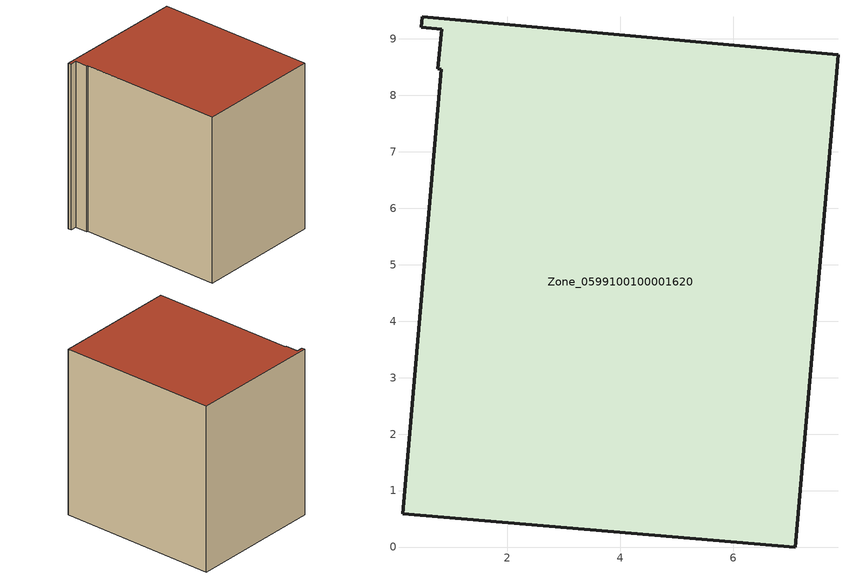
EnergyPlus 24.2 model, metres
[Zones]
Zone_0599100100001620
 floor ground (C_G): 0.83,8.47 0.77,8.47 0.83,9.18 0.48,9.21 0.49,9.39 7.86,8.72 7.1,0 0.14,0.59 z0
 wall outside (C_F): 7.86,8.72 0.49,9.39 0.48,9.21 0.83,9.18 0.77,8.47 0.83,8.47 0.14,0.59 7.1,0 7.86,8.72 z0:9.23
 roof outside (C_R): 0.14,0.59 7.1,0 7.86,8.72 0.49,9.39 0.48,9.21 0.83,9.18 0.77,8.47 0.83,8.47 z9.23
[BUILDING]
Pand.0599100100001620: North Axis=0; Terrain=City; Loads Convergence Tolerance Value=0.04; Temperature Convergence Tolerance Value=0.4; Solar Distribution=FullExterior; Maximum Number of Warmup Days=25; Minimum Number of Warmup Days=1
[Site:Location]
Rotterdam.The.Hague.AP_ZH_NLD Design_Conditions: Latitude=51.96; Longitude=4.45; Time Zone=1; Elevation=-4.5
[SITE:GROUNDTEMPERATURE:BUILDINGSURFACE]
18, 18, 18, 18, 18, 18, 18, 18, 18, 18, 18, 18
[MATERIAL] Thermal Absorptance=0.9; Solar Absorptance=0.7; Visible Absorptance=0.7
Name | Roughness | Thickness | Conductivity | Density | Specific Heat
G.TC.2006-2014 | MediumSmooth | 0.15 | 0.06 | 540 | 1210
F.TC.2006-2014 | Rough | 0.3 | 0.12 | 1920 | 840
R.TC.2006-2014 | MediumRough | 0.2 | 0.08 | 1500 | 1000
[CONSTRUCTION]
C_G: G.TC.2006-2014
C_F: F.TC.2006-2014
C_R: R.TC.2006-2014
[ZONE]
Zone_0599100100001620: Type=1; Multiplier=1; Ceiling Height=Autocalculate; Volume=Autocalculate; Floor Area=autocalculate; Part of Total Floor Area=Yes
[ZONEINFILTRATION:DESIGNFLOWRATE]
Infil_Zone_0599100100001620: Zone or ZoneList or Space or SpaceList=Zone_0599100100001620; Schedule=AlwaysOn; Design Flow Rate Calculation Method=Flow/Area; Flow Rate per Floor Area=0.0015; Constant Term Coefficient=1; Temperature Term Coefficient=0; Velocity Term Coefficient=0; Velocity Squared Term Coefficient=0
[HVACTEMPLATE:ZONE:IDEALLOADSAIRSYSTEM]
Zone_0599100100001620: Maximum Heating Supply Air Temperature=50; Minimum Cooling Supply Air Temperature=13; Maximum Heating Supply Air Humidity Ratio=0.0156; Minimum Cooling Supply Air Humidity Ratio=0.0077; Heating Limit=NoLimit; Cooling Limit=NoLimit; Dehumidification Control Type=ConstantSensibleHeatRatio; Cooling Sensible Heat Ratio=0.7; Dehumidification Setpoint=60; Humidification Control Type=None; Humidification Setpoint=30; Outdoor Air Method=None; Outdoor Air Flow Rate per Person=0.00944; Outdoor Air Flow Rate per Zone Floor Area=0; Outdoor Air Flow Rate per Zone=0; Demand Controlled Ventilation Type=None; Outdoor Air Economizer Type=NoEconomizer; Heat Recovery Type=None; Sensible Heat Recovery Effectiveness=0.7; Latent Heat Recovery Effectiveness=0.65
[ZONECONTROL:THERMOSTAT]
ThermostatControl_Zone_0599100100001620: Zone or ZoneList=Zone_0599100100001620; Control Type Schedule=DualSetpointControlType; Control 1=Thermostat_Zone_0599100100001620; Temperature Difference Between Cutout And Setpoint=0
[THERMOSTATSETPOINT:DUALSETPOINT]
Thermostat_Zone_0599100100001620: Heating Setpoint Temperature Schedule=HeatingSetpoint_Zone_0599100100001620; Cooling Setpoint Temperature Schedule=CoolingSetpoint_Zone_0599100100001620
[SCHEDULE:COMPACT]
HeatingSetpoint_Zone_0599100100001620: Through: 12/31, For: AllDays, Until: 24:00, 21
CoolingSetpoint_Zone_0599100100001620: Through: 12/31, For: AllDays, Until: 24:00, 24
DualSetpointControlType: Through: 12/31, For: AllDays, Until: 24:00, 4
AlwaysOn: Through: 12/31, For: AllDays, Until: 24:00, 1
